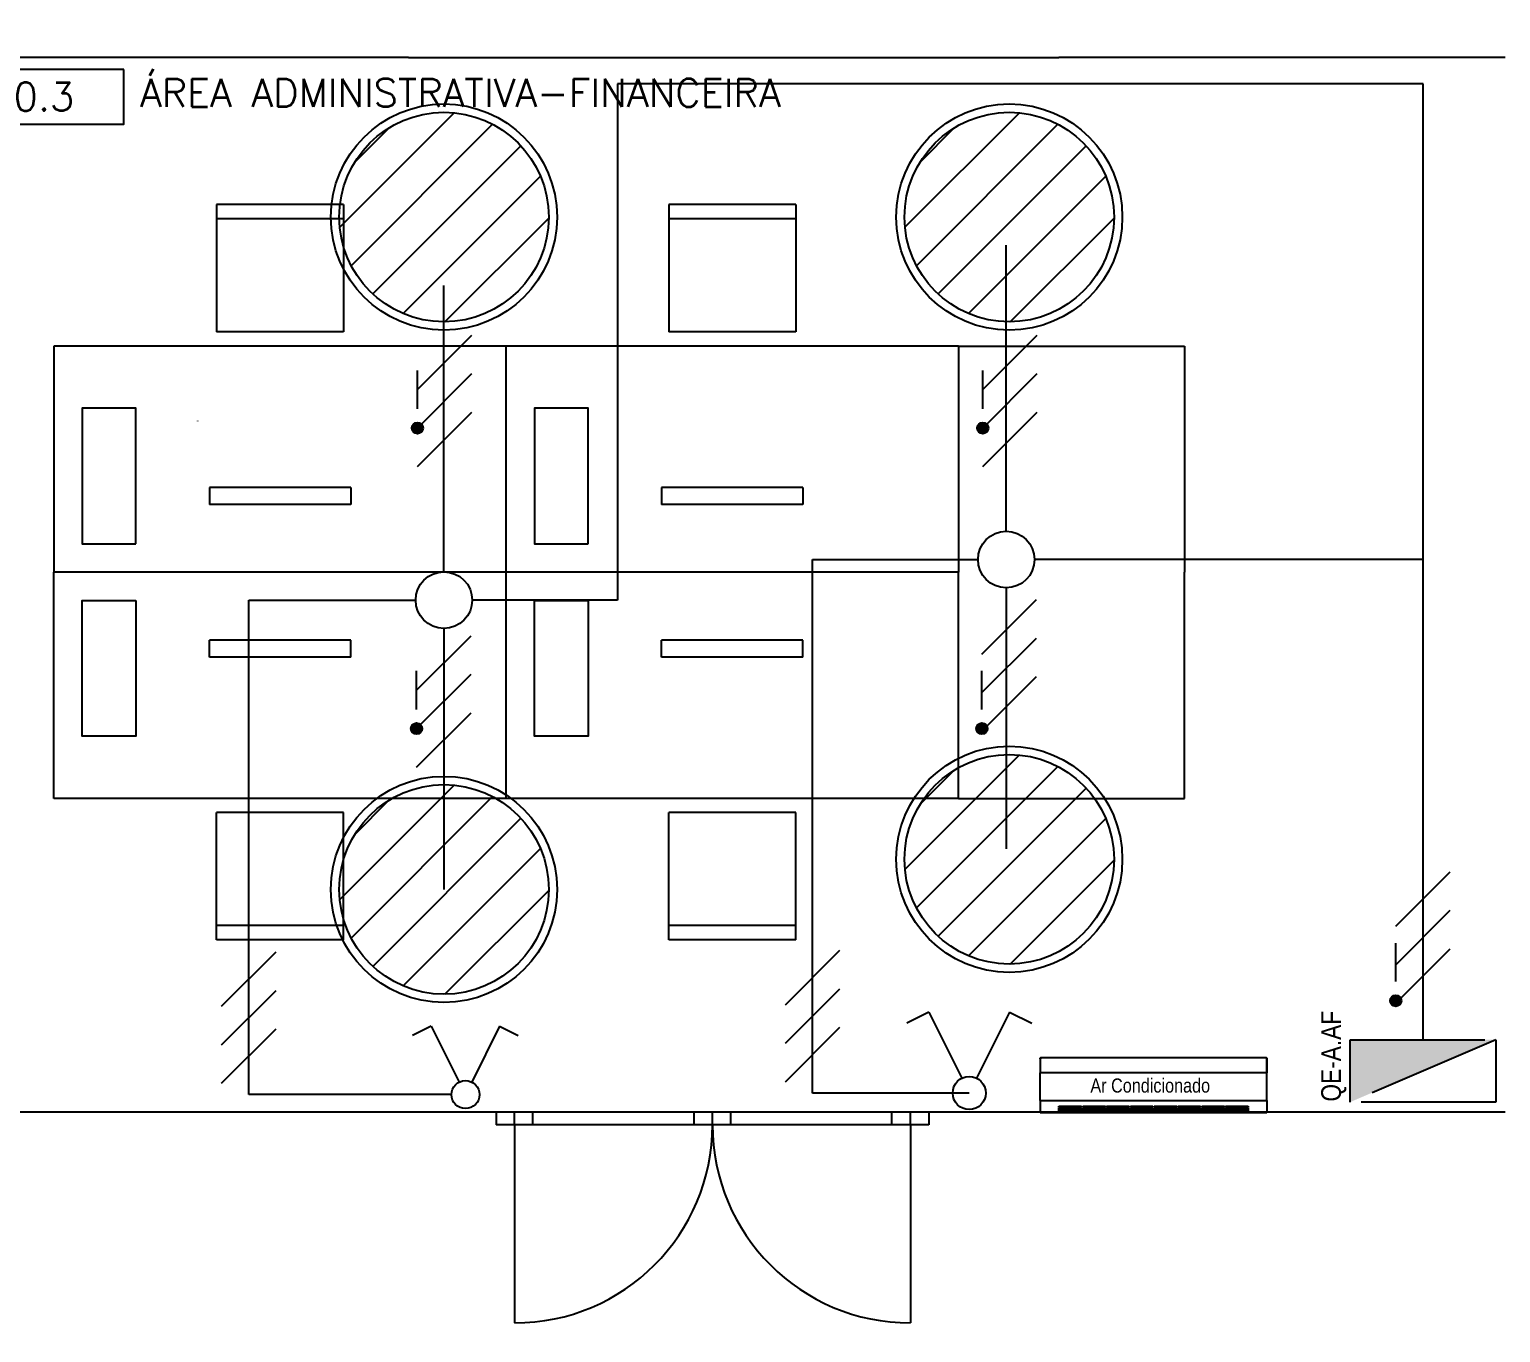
# Model space of a CAD drawing. Header units: millimetres. Extents: x -35961 to -35580, y 154458 to 154764.
# Drawn here: x -35828.9 to -35823.7, y 154634.27 to 154638.88 of the extents above; entities that cross this region are included whole.
import ezdxf

# ---------------------------------------------------------------- set-up
doc = ezdxf.new("R2010")
doc.units = ezdxf.units.MM
doc.header["$MEASUREMENT"] = 0
doc.linetypes.add('PHANTOM2', pattern=[31.75, 15.875, -3.175, 3.175, -3.175, 3.175, -3.175])
doc.layers.get('0').update_dxf_attribs({"color": 253})
for name, color, linetype in [('Edges', 7, 'Continuous'), ('Iluminação', 2, 'Continuous'), ('IluminaçãoPlanta', 50, 'Continuous'), ('NomeMáquinas', 41, 'Continuous'), ('NomesQuadros', 255, 'Continuous'), ('Projecto', 252, 'Continuous'), ('QuadrosEletricos', 80, 'Continuous')]:
    doc.layers.add(name, color=color, linetype=linetype)
doc.styles.add('ROMANS', font='romans')
doc.styles.get("Standard").update_dxf_attribs({"font": 'ARIALN.TTF'})

msp = doc.modelspace()

# ---------------------------------------------------------------- hatches: boundary and pattern name
at = {"layer": 'IluminaçãoPlanta', "linetype": 'Continuous', "ltscale": 0.03, "transparency": 33554687}
h = msp.add_hatch(dxfattribs=at)
h.set_pattern_fill('ANSI31', color=256)
h.set_pattern_definition([(45, (1e-11, 29.68775), (-0.08838834765, 0.08838834765), [])])
h.paths.add_polyline_path([(-35783.9348, 154644.1458), (-35785.4348, 154644.1458), (-35785.4348, 154644.0758), (-35783.9348, 154644.0758)])
h.paths.add_polyline_path([(-35812.3222, 154643.2036), (-35813.8222, 154643.2036), (-35813.8222, 154643.1336), (-35812.3222, 154643.1336)])
h.paths.add_polyline_path([(-35812.3222, 154645.2036), (-35813.8222, 154645.2036), (-35813.8222, 154645.1336), (-35812.3222, 154645.1336)])
h.paths.add_polyline_path([(-35812.3222, 154647.2036), (-35813.8222, 154647.2036), (-35813.8222, 154647.1336), (-35812.3222, 154647.1336)])
h.paths.add_polyline_path([(-35812.3222, 154649.2036), (-35813.8222, 154649.2036), (-35813.8222, 154649.1336), (-35812.3222, 154649.1336)])
h.paths.add_polyline_path([(-35812.3222, 154651.2036), (-35813.8222, 154651.2036), (-35813.8222, 154651.1336), (-35812.3222, 154651.1336)])
h.paths.add_polyline_path([(-35812.3222, 154655.2036), (-35813.8222, 154655.2036), (-35813.8222, 154655.1336), (-35812.3222, 154655.1336)])
h.paths.add_polyline_path([(-35812.3222, 154657.2036), (-35813.8222, 154657.2036), (-35813.8222, 154657.1336), (-35812.3222, 154657.1336)])
h.paths.add_polyline_path([(-35812.3222, 154659.2036), (-35813.8222, 154659.2036), (-35813.8222, 154659.1336), (-35812.3222, 154659.1336)])
h.paths.add_polyline_path([(-35812.3222, 154661.2036), (-35813.8222, 154661.2036), (-35813.8222, 154661.1336), (-35812.3222, 154661.1336)])
h.paths.add_polyline_path([(-35812.3222, 154663.2036), (-35813.8222, 154663.2036), (-35813.8222, 154663.1336), (-35812.3222, 154663.1336)])
h.paths.add_polyline_path([(-35824.1797, 154663.2036), (-35825.6797, 154663.2036), (-35825.6797, 154663.1336), (-35824.1797, 154663.1336)])
h.paths.add_polyline_path([(-35824.1797, 154661.2036), (-35825.6797, 154661.2036), (-35825.6797, 154661.1336), (-35824.1797, 154661.1336)])
h.paths.add_polyline_path([(-35819.3608, 154663.2151), (-35819.4308, 154663.2151), (-35819.4308, 154661.7151), (-35819.3608, 154661.7151)])
h.paths.add_polyline_path([(-35824.1797, 154659.2036), (-35825.6797, 154659.2036), (-35825.6797, 154659.1336), (-35824.1797, 154659.1336)])
h.paths.add_polyline_path([(-35824.1797, 154657.2036), (-35825.6797, 154657.2036), (-35825.6797, 154657.1336), (-35824.1797, 154657.1336)])
h.paths.add_polyline_path([(-35824.1797, 154655.2036), (-35825.6797, 154655.2036), (-35825.6797, 154655.1336), (-35824.1797, 154655.1336)])
h.paths.add_polyline_path([(-35819.3608, 154656.4847), (-35819.4308, 154656.4847), (-35819.4308, 154654.9847), (-35819.3608, 154654.9847)])
h.paths.add_polyline_path([(-35824.1797, 154651.2036), (-35825.6797, 154651.2036), (-35825.6797, 154651.1336), (-35824.1797, 154651.1336)])
h.paths.add_polyline_path([(-35824.1797, 154649.2036), (-35825.6797, 154649.2036), (-35825.6797, 154649.1336), (-35824.1797, 154649.1336)])
h.paths.add_polyline_path([(-35819.3608, 154651.2337), (-35819.4308, 154651.2337), (-35819.4308, 154649.7337), (-35819.3608, 154649.7337)])
h.paths.add_polyline_path([(-35824.1797, 154647.2036), (-35825.6797, 154647.2036), (-35825.6797, 154647.1336), (-35824.1797, 154647.1336)])
h.paths.add_polyline_path([(-35824.1797, 154645.2036), (-35825.6797, 154645.2036), (-35825.6797, 154645.1336), (-35824.1797, 154645.1336)])
h.paths.add_polyline_path([(-35824.1797, 154643.2036), (-35825.6797, 154643.2036), (-35825.6797, 154643.1336), (-35824.1797, 154643.1336)])
h.paths.add_polyline_path([(-35819.3608, 154644.7036), (-35819.4308, 154644.7036), (-35819.4308, 154643.2036), (-35819.3608, 154643.2036)])
h.paths.add_polyline_path([(-35836.4552, 154669.4276), (-35836.5252, 154669.4276), (-35836.5252, 154667.9276), (-35836.4552, 154667.9276)])
h.paths.add_polyline_path([(-35840.0802, 154669.4276), (-35840.1502, 154669.4276), (-35840.1502, 154667.9276), (-35840.0802, 154667.9276)])
h.paths.add_polyline_path([(-35843.7052, 154669.4276), (-35843.7752, 154669.4276), (-35843.7752, 154667.9276), (-35843.7052, 154667.9276)])
h.paths.add_polyline_path([(-35838.3369, 154663.1801), (-35838.4069, 154663.1801), (-35838.4069, 154661.6801), (-35838.3369, 154661.6801)])
h.paths.add_polyline_path([(-35844.1378, 154663.2036), (-35845.6378, 154663.2036), (-35845.6378, 154663.1336), (-35844.1378, 154663.1336)])
h.paths.add_polyline_path([(-35844.1378, 154661.2036), (-35845.6378, 154661.2036), (-35845.6378, 154661.1336), (-35844.1378, 154661.1336)])
h.paths.add_polyline_path([(-35844.1378, 154659.2036), (-35845.6378, 154659.2036), (-35845.6378, 154659.1336), (-35844.1378, 154659.1336)])
h.paths.add_polyline_path([(-35832.9828, 154663.1686), (-35832.9828, 154663.2036), (-35834.4828, 154663.2036), (-35834.4828, 154663.1336), (-35832.9828, 154663.1336)])
h.paths.add_polyline_path([(-35832.9828, 154661.2036), (-35834.4828, 154661.2036), (-35834.4828, 154661.1336), (-35832.9828, 154661.1336), (-35832.9828, 154661.1686)])
h.paths.add_polyline_path([(-35832.9828, 154659.1686), (-35832.9828, 154659.2036), (-35834.4828, 154659.2036), (-35834.4828, 154659.1336), (-35832.9828, 154659.1336)])
h.paths.add_polyline_path([(-35832.9828, 154657.2036), (-35834.4828, 154657.2036), (-35834.4828, 154657.1336), (-35832.9828, 154657.1336), (-35832.9828, 154657.1686)])
h.paths.add_polyline_path([(-35838.3369, 154657.8518), (-35838.4069, 154657.8518), (-35838.4069, 154656.3518), (-35838.3369, 154656.3518)])
h.paths.add_polyline_path([(-35832.9828, 154655.2036), (-35834.4828, 154655.2036), (-35834.4828, 154655.1336), (-35832.9828, 154655.1336), (-35832.9828, 154655.1686)])
h.paths.add_polyline_path([(-35844.1378, 154657.1686), (-35844.1378, 154657.2036), (-35845.6378, 154657.2036), (-35845.6378, 154657.1336), (-35844.1378, 154657.1336)])
h.paths.add_polyline_path([(-35844.1378, 154655.2036), (-35845.6378, 154655.2036), (-35845.6378, 154655.1336), (-35844.1378, 154655.1336), (-35844.1378, 154655.1686)])
h.paths.add_polyline_path([(-35838.3369, 154653.8518), (-35838.4069, 154653.8518), (-35838.4069, 154652.3518), (-35838.3369, 154652.3518)])
h.paths.add_polyline_path([(-35844.147, 154651.1686), (-35844.147, 154651.2036), (-35845.647, 154651.2036), (-35845.647, 154651.1336), (-35844.147, 154651.1336)])
h.paths.add_polyline_path([(-35844.147, 154649.2036), (-35845.647, 154649.2036), (-35845.647, 154649.1336), (-35844.147, 154649.1336), (-35844.147, 154649.1686)])
h.paths.add_polyline_path([(-35838.3369, 154649.8518), (-35838.4069, 154649.8518), (-35838.4069, 154648.3518), (-35838.3369, 154648.3518)])
h.paths.add_polyline_path([(-35844.147, 154647.2036), (-35845.647, 154647.2036), (-35845.647, 154647.1336), (-35844.147, 154647.1336), (-35844.147, 154647.1686)])
h.paths.add_polyline_path([(-35832.9828, 154651.2036), (-35834.4828, 154651.2036), (-35834.4828, 154651.1336), (-35832.9828, 154651.1336), (-35832.9828, 154651.1686)])
h.paths.add_polyline_path([(-35832.9828, 154649.1686), (-35832.9828, 154649.2036), (-35834.4828, 154649.2036), (-35834.4828, 154649.1336), (-35832.9828, 154649.1336)])
h.paths.add_polyline_path([(-35832.9828, 154647.1686), (-35832.9828, 154647.2036), (-35834.4828, 154647.2036), (-35834.4828, 154647.1336), (-35832.9828, 154647.1336)])
h.paths.add_polyline_path([(-35832.9828, 154645.1686), (-35832.9828, 154645.2036), (-35834.4828, 154645.2036), (-35834.4828, 154645.1336), (-35832.9828, 154645.1336)])
h.paths.add_polyline_path([(-35832.9828, 154643.2036), (-35834.4828, 154643.2036), (-35834.4828, 154643.1336), (-35832.9828, 154643.1336), (-35832.9828, 154643.1686)])
h.paths.add_polyline_path([(-35838.3369, 154644.6686), (-35838.4069, 154644.6686), (-35838.4069, 154643.1686), (-35838.3369, 154643.1686)])
h.paths.add_polyline_path([(-35844.147, 154643.2036), (-35845.647, 154643.2036), (-35845.647, 154643.1336), (-35844.147, 154643.1336), (-35844.147, 154643.1686)])
h.paths.add_polyline_path([(-35844.147, 154645.1686), (-35844.147, 154645.2036), (-35845.647, 154645.2036), (-35845.647, 154645.1336), (-35844.147, 154645.1336)])
h.paths.add_polyline_path([(-35841.7607, 154637.1326), (-35843.2607, 154637.1326), (-35843.2607, 154637.0626), (-35841.7607, 154637.0626)])
h.paths.add_polyline_path([(-35841.7607, 154635.0926), (-35843.2607, 154635.0926), (-35843.2607, 154635.0226), (-35841.7607, 154635.0226)])
h.paths.add_polyline_path([(-35841.7607, 154633.2526), (-35843.2607, 154633.2526), (-35843.2607, 154633.1826), (-35841.7607, 154633.1826)])
h.paths.add_polyline_path([(-35841.7607, 154631.4126), (-35843.2607, 154631.4126), (-35843.2607, 154631.3426), (-35841.7607, 154631.3426)])
h.paths.add_polyline_path([(-35820.6181, 154637.8006), (-35820.6181, 154638.2492), (-35820.7232, 154638.2492), (-35820.7232, 154637.8006)], flags=9)
h.paths.add_polyline_path([(-35825.267, 154635.0961), (-35824.8185, 154635.0961), (-35824.8185, 154635.2012), (-35825.267, 154635.2012)], flags=9)
h.paths.add_polyline_path([(-35830.5419, 154636.2708), (-35830.0934, 154636.2708), (-35830.0934, 154636.3759), (-35830.5419, 154636.3759)], flags=9)
h.paths.add_polyline_path([(-35834.9438, 154636.249), (-35834.4952, 154636.249), (-35834.4952, 154636.3542), (-35834.9438, 154636.3542)], flags=9)
h.paths.add_polyline_path([(-35831.6806, 154634.3557), (-35831.2321, 154634.3557), (-35831.2321, 154634.4608), (-35831.6806, 154634.4608)], flags=9)
h.paths.add_polyline_path([(-35833.7801, 154633.9177), (-35833.1522, 154633.9177), (-35833.1522, 154634.4077), (-35833.7801, 154634.4077)], flags=9)
h.paths.add_polyline_path([(-35835.0805, 154633.9177), (-35834.4526, 154633.9177), (-35834.4526, 154634.4077), (-35835.0805, 154634.4077)], flags=9)
h.paths.add_polyline_path([(-35837.183, 154631.8777), (-35837.183, 154632.2951), (-35837.3197, 154632.2951), (-35837.3197, 154631.8777)], flags=9)
h.paths.add_polyline_path([(-35837.1826, 154631.2026), (-35837.1826, 154631.62), (-35837.3193, 154631.62), (-35837.3193, 154631.2026)], flags=9)
h.paths.add_polyline_path([(-35837.1407, 154630.3653), (-35837.1407, 154631.0923), (-35837.4141, 154631.0923), (-35837.4141, 154630.3653)], flags=9)
h.paths.add_polyline_path([(-35837.1407, 154629.595), (-35837.1407, 154630.3221), (-35837.4141, 154630.3221), (-35837.4141, 154629.595)], flags=9)
h.paths.add_polyline_path([(-35820.397, 154637.7203), (-35819.1508, 154637.7203), (-35819.1508, 154638.1409), (-35820.397, 154638.1409)], flags=9)
h.paths.add_polyline_path([(-35845.8573, 154638.1643), (-35844.611, 154638.1643), (-35844.611, 154638.5849), (-35845.8573, 154638.5849)], flags=9)
h.paths.add_polyline_path([(-35832.4063, 154666.6461), (-35831.1601, 154666.6461), (-35831.1601, 154667.0667), (-35832.4063, 154667.0667)], flags=9)
h.paths.add_polyline_path([(-35814.0339, 154667.1535), (-35812.7876, 154667.1535), (-35812.7876, 154667.5741), (-35814.0339, 154667.5741)], flags=9)
h.paths.add_polyline_path([(-35822.2263, 154667.1202), (-35821.0946, 154667.1202), (-35821.0946, 154667.5408), (-35822.2263, 154667.5408)], flags=9)
h.paths.add_polyline_path([(-35830.946, 154659.3429), (-35829.6998, 154659.3429), (-35829.6998, 154659.7635), (-35830.946, 154659.7635)], flags=9)
h.paths.add_polyline_path([(-35831.0711, 154652.4947), (-35829.8248, 154652.4947), (-35829.8248, 154652.9153), (-35831.0711, 154652.9153)], flags=9)
h.paths.add_polyline_path([(-35792.6698, 154621.3987), (-35789.458, 154621.3987), (-35789.458, 154621.9244), (-35792.6698, 154621.9244)], flags=9)
h.paths.add_polyline_path([(-35782.8417, 154640.5782), (-35778.8103, 154640.5782), (-35778.8103, 154641.3142), (-35782.8417, 154641.3142)], flags=9)
h.paths.add_polyline_path([(-35782.8899, 154642.2796), (-35775.7619, 154642.2796), (-35775.7619, 154643.0157), (-35782.8899, 154643.0157)], flags=9)
h.paths.add_polyline_path([(-35782.9166, 154643.7362), (-35778.9971, 154643.7362), (-35778.9971, 154644.4722), (-35782.9166, 154644.4722)], flags=9)
h.paths.add_polyline_path([(-35788.0123, 154644.7288), (-35779.3244, 154644.7288), (-35779.3244, 154646.2009), (-35788.0123, 154646.2009)], flags=9)
h.paths.add_polyline_path([(-35846.7727, 154629.5576), (-35845.2298, 154629.5576), (-35845.2298, 154629.7862), (-35846.7727, 154629.7862)], flags=9)
h.paths.add_polyline_path([(-35847.1826, 154629.6141), (-35846.9231, 154629.6141), (-35846.9231, 154629.7641), (-35847.1826, 154629.7641)], flags=9)
h.paths.add_polyline_path([(-35836.9565, 154634.2798), (-35835.7113, 154634.2798), (-35835.7113, 154634.4583), (-35836.9565, 154634.4583)], flags=9)
h.paths.add_polyline_path([(-35837.3474, 154634.2884), (-35837.0879, 154634.2884), (-35837.0879, 154634.4384), (-35837.3474, 154634.4384)], flags=9)
h.paths.add_polyline_path([(-35823.3095, 154638.4996), (-35823.05, 154638.4996), (-35823.05, 154638.6496), (-35823.3095, 154638.6496)], flags=9)
h.paths.add_polyline_path([(-35828.9396, 154638.5695), (-35828.68, 154638.5695), (-35828.68, 154638.7195), (-35828.9396, 154638.7195)], flags=9)
h.paths.add_polyline_path([(-35837.2526, 154636.2631), (-35836.993, 154636.2631), (-35836.993, 154636.4131), (-35837.2526, 154636.4131)], flags=9)
h.paths.add_polyline_path([(-35832.0179, 154638.5323), (-35831.7536, 154638.5323), (-35831.7536, 154638.6823), (-35832.0179, 154638.6823)], flags=9)
h.paths.add_polyline_path([(-35820.3224, 154638.6147), (-35820.0914, 154638.6147), (-35820.0914, 154638.7647), (-35820.3224, 154638.7647)], flags=9)
h.paths.add_polyline_path([(-35821.0935, 154629.5614), (-35820.834, 154629.5614), (-35820.834, 154629.7114), (-35821.0935, 154629.7114)], flags=9)
h.paths.add_polyline_path([(-35848.9449, 154665.8637), (-35848.0738, 154665.8637), (-35848.0738, 154666.074), (-35848.9449, 154666.074)], flags=9)
h.paths.add_polyline_path([(-35779.7778, 154658.2017), (-35778.0921, 154658.2017), (-35778.0921, 154658.6303), (-35779.7778, 154658.6303)], flags=9)
h.paths.add_polyline_path([(-35779.7672, 154659.0988), (-35778.1158, 154659.0988), (-35778.1158, 154659.5273), (-35779.7672, 154659.5273)], flags=9)
h.paths.add_polyline_path([(-35780.3342, 154662.5501), (-35778.1913, 154662.5501), (-35778.1913, 154662.9787), (-35780.3342, 154662.9787)], flags=9)
h.paths.add_polyline_path([(-35779.7783, 154658.6598), (-35778.0926, 154658.6598), (-35778.0926, 154659.0883), (-35779.7783, 154659.0883)], flags=9)
h.paths.add_polyline_path([(-35788.2306, 154658.6055), (-35782.6192, 154658.6055), (-35782.6192, 154659.154), (-35788.2306, 154659.154)], flags=9)
h.paths.add_polyline_path([(-35788.2306, 154658.1255), (-35782.1392, 154658.1255), (-35782.1392, 154658.674), (-35788.2306, 154658.674)], flags=9)
h.paths.add_polyline_path([(-35789.5289, 154658.2369), (-35788.6889, 154658.2369), (-35788.6889, 154658.5969), (-35789.5289, 154658.5969)], flags=9)
h.paths.add_polyline_path([(-35789.5289, 154658.7169), (-35788.6775, 154658.7169), (-35788.6775, 154659.0769), (-35789.5289, 154659.0769)], flags=9)
h.paths.add_polyline_path([(-35822.9607, 154629.5017), (-35821.2512, 154629.5017), (-35821.2512, 154629.7302), (-35822.9607, 154629.7302)], flags=9)
h.paths.add_polyline_path([(-35819.8722, 154638.6242), (-35817.3603, 154638.6242), (-35817.3603, 154638.7742), (-35819.8722, 154638.7742)], flags=9)
h.paths.add_polyline_path([(-35814.9331, 154635.9326), (-35813.7081, 154635.9326), (-35813.7081, 154636.2005), (-35814.9331, 154636.2005)], flags=9)
h.paths.add_polyline_path([(-35814.901, 154633.9533), (-35813.676, 154633.9533), (-35813.676, 154634.2211), (-35814.901, 154634.2211)], flags=9)
h.paths.add_polyline_path([(-35814.0918, 154635.1739), (-35810.5989, 154635.1739), (-35810.5989, 154635.5167), (-35814.0918, 154635.5167)], flags=9)
h.paths.add_polyline_path([(-35814.8916, 154637.9309), (-35811.0987, 154637.9309), (-35811.0987, 154638.2738), (-35814.8916, 154638.2738)], flags=9)
h.paths.add_polyline_path([(-35814.1452, 154634.3181), (-35810.638, 154634.3181), (-35810.638, 154634.661), (-35814.1452, 154634.661)], flags=9)
h.paths.add_polyline_path([(-35814.8769, 154632.1078), (-35811.0698, 154632.1078), (-35811.0698, 154632.4507), (-35814.8769, 154632.4507)], flags=9)
h.paths.add_polyline_path([(-35812.7431, 154635.7826), (-35812.1045, 154635.7826), (-35812.1045, 154636.0526), (-35812.7431, 154636.0526)], flags=9)
h.paths.add_polyline_path([(-35814.7241, 154636.2426), (-35814.0855, 154636.2426), (-35814.0855, 154636.5126), (-35814.7241, 154636.5126)], flags=9)
h.paths.add_polyline_path([(-35814.7241, 154638.2926), (-35814.0769, 154638.2926), (-35814.0769, 154638.5626), (-35814.7241, 154638.5626)], flags=9)
h.paths.add_polyline_path([(-35812.7453, 154634.0726), (-35812.1068, 154634.0726), (-35812.1068, 154634.3426), (-35812.7453, 154634.3426)], flags=9)
h.paths.add_polyline_path([(-35814.6991, 154633.6126), (-35814.0605, 154633.6126), (-35814.0605, 154633.8826), (-35814.6991, 154633.8826)], flags=9)
h.paths.add_polyline_path([(-35814.7241, 154631.8626), (-35814.0941, 154631.8626), (-35814.0941, 154632.1326), (-35814.7241, 154632.1326)], flags=9)
h.paths.add_polyline_path([(-35836.8896, 154636.3124), (-35835.8348, 154636.3124), (-35835.8348, 154636.4624), (-35836.8896, 154636.4624)], flags=9)
h.paths.add_polyline_path([(-35831.6644, 154638.5408), (-35830.1668, 154638.5408), (-35830.1668, 154638.7194), (-35831.6644, 154638.7194)], flags=9)
h.paths.add_polyline_path([(-35828.5956, 154638.582), (-35826.0028, 154638.582), (-35826.0028, 154638.7605), (-35828.5956, 154638.7605)], flags=9)
h.paths.add_polyline_path([(-35822.956, 154638.4689), (-35822.206, 154638.4689), (-35822.206, 154638.6475), (-35822.956, 154638.6475)], flags=9)
h.paths.add_polyline_path([(-35779.8385, 154660.6329), (-35778.1528, 154660.6329), (-35778.1528, 154661.0614), (-35779.8385, 154661.0614)], flags=9)
h.paths.add_polyline_path([(-35788.2618, 154660.5632), (-35782.1932, 154660.5632), (-35782.1932, 154661.1117), (-35788.2618, 154661.1117)], flags=9)
h.paths.add_polyline_path([(-35789.56, 154660.6746), (-35788.6972, 154660.6746), (-35788.6972, 154661.0346), (-35789.56, 154661.0346)], flags=9)
h.paths.add_polyline_path([(-35832.6377, 154638.9897), (-35830.472, 154638.9897), (-35830.472, 154639.264), (-35832.6377, 154639.264)], flags=9)
h.paths.add_polyline_path([(-35830.2855, 154639.0261), (-35829.647, 154639.0261), (-35829.647, 154639.2961), (-35830.2855, 154639.2961)], flags=9)
h.paths.add_polyline_path([(-35821.2396, 154666.5855), (-35820.0562, 154666.5855), (-35820.0562, 154666.7355), (-35821.2396, 154666.7355)], flags=9)
h.paths.add_polyline_path([(-35814.8936, 154666.5676), (-35813.7626, 154666.5676), (-35813.7626, 154666.7176), (-35814.8936, 154666.7176)], flags=9)
h.paths.add_polyline_path([(-35835.1386, 154666.6282), (-35833.7195, 154666.6282), (-35833.7195, 154666.8568), (-35835.1386, 154666.8568)], flags=9)
h.paths.add_polyline_path([(-35828.2863, 154639.0273), (-35826.1549, 154639.0273), (-35826.1549, 154639.3016), (-35828.2863, 154639.3016)], flags=9)
h.paths.add_polyline_path([(-35780.1616, 154666.0054), (-35778.2473, 154666.0054), (-35778.2473, 154666.4339), (-35780.1616, 154666.4339)], flags=9)
h.paths.add_polyline_path([(-35779.7854, 154659.6206), (-35778.0997, 154659.6206), (-35778.0997, 154660.0492), (-35779.7854, 154660.0492)], flags=9)
h.paths.add_polyline_path([(-35779.7774, 154660.1353), (-35778.126, 154660.1353), (-35778.126, 154660.5639), (-35779.7774, 154660.5639)], flags=9)
h.paths.add_polyline_path([(-35780.0618, 154661.0949), (-35778.1475, 154661.0949), (-35778.1475, 154661.5234), (-35780.0618, 154661.5234)], flags=9)
h.paths.add_polyline_path([(-35780.0768, 154661.5695), (-35778.1625, 154661.5695), (-35778.1625, 154661.998), (-35780.0768, 154661.998)], flags=9)
h.paths.add_polyline_path([(-35780.0663, 154662.0652), (-35778.1634, 154662.0652), (-35778.1634, 154662.4938), (-35780.0663, 154662.4938)], flags=9)
h.paths.add_polyline_path([(-35780.3466, 154663.0281), (-35778.2038, 154663.0281), (-35778.2038, 154663.4567), (-35780.3466, 154663.4567)], flags=9)
h.paths.add_polyline_path([(-35780.1256, 154663.4992), (-35778.2114, 154663.4992), (-35778.2114, 154663.9278), (-35780.1256, 154663.9278)], flags=9)
h.paths.add_polyline_path([(-35779.8742, 154663.9792), (-35778.1999, 154663.9792), (-35778.1999, 154664.4078), (-35779.8742, 154664.4078)], flags=9)
h.paths.add_polyline_path([(-35780.137, 154664.4946), (-35778.2227, 154664.4946), (-35778.2227, 154664.9232), (-35780.137, 154664.9232)], flags=9)
h.paths.add_polyline_path([(-35780.1185, 154664.9956), (-35778.2385, 154664.9956), (-35778.2385, 154665.4242), (-35780.1185, 154665.4242)], flags=9)
h.paths.add_polyline_path([(-35779.9216, 154665.5254), (-35778.2359, 154665.5254), (-35778.2359, 154665.9539), (-35779.9216, 154665.9539)], flags=9)
h.paths.add_polyline_path([(-35780.1245, 154666.5614), (-35778.2445, 154666.5614), (-35778.2445, 154666.99), (-35780.1245, 154666.99)], flags=9)
h.paths.add_polyline_path([(-35788.2377, 154659.5663), (-35782.6492, 154659.5663), (-35782.6492, 154660.1149), (-35788.2377, 154660.1149)], flags=9)
h.paths.add_polyline_path([(-35788.2961, 154662.005), (-35784.6503, 154662.005), (-35784.6503, 154662.5535), (-35788.2961, 154662.5535)], flags=9)
h.paths.add_polyline_path([(-35788.2961, 154663.445), (-35784.3532, 154663.445), (-35784.3532, 154663.9935), (-35788.2961, 154663.9935)], flags=9)
h.paths.add_polyline_path([(-35788.2892, 154665.5711), (-35784.6949, 154665.5711), (-35784.6949, 154665.9997), (-35788.2892, 154665.9997)], flags=9)
h.paths.add_polyline_path([(-35788.2863, 154666.6071), (-35786.4863, 154666.6071), (-35786.4863, 154667.0357), (-35788.2863, 154667.0357)], flags=9)
h.paths.add_polyline_path([(-35780.1361, 154667.0876), (-35778.2332, 154667.0876), (-35778.2332, 154667.5162), (-35780.1361, 154667.5162)], flags=9)
h.paths.add_polyline_path([(-35788.252, 154659.1863), (-35786.292, 154659.1863), (-35786.292, 154659.6149), (-35788.252, 154659.6149)], flags=9)
h.paths.add_polyline_path([(-35788.2761, 154660.181), (-35786.3161, 154660.181), (-35786.3161, 154660.6096), (-35788.2761, 154660.6096)], flags=9)
h.paths.add_polyline_path([(-35788.2418, 154661.1564), (-35784.8303, 154661.1564), (-35784.8303, 154661.5164), (-35788.2418, 154661.5164)], flags=9)
h.paths.add_polyline_path([(-35788.2961, 154662.485), (-35783.9646, 154662.485), (-35783.9646, 154663.0335), (-35788.2961, 154663.0335)], flags=9)
h.paths.add_polyline_path([(-35788.2418, 154661.6364), (-35784.7046, 154661.6364), (-35784.7046, 154661.9964), (-35788.2418, 154661.9964)], flags=9)
h.paths.add_polyline_path([(-35788.2961, 154662.965), (-35784.0332, 154662.965), (-35784.0332, 154663.5135), (-35788.2961, 154663.5135)], flags=9)
h.paths.add_polyline_path([(-35788.2961, 154663.925), (-35784.1932, 154663.925), (-35784.1932, 154664.4735), (-35788.2961, 154664.4735)], flags=9)
h.paths.add_polyline_path([(-35789.536, 154659.1978), (-35788.6846, 154659.1978), (-35788.6846, 154659.5578), (-35789.536, 154659.5578)], flags=9)
h.paths.add_polyline_path([(-35789.536, 154659.6778), (-35788.6846, 154659.6778), (-35788.6846, 154660.0378), (-35789.536, 154660.0378)], flags=9)
h.paths.add_polyline_path([(-35789.56, 154660.1925), (-35788.7086, 154660.1925), (-35788.7086, 154660.5525), (-35789.56, 154660.5525)], flags=9)
h.paths.add_polyline_path([(-35789.56, 154661.1564), (-35788.7086, 154661.1564), (-35788.7086, 154661.5164), (-35789.56, 154661.5164)], flags=9)
h.paths.add_polyline_path([(-35789.56, 154661.6364), (-35788.7086, 154661.6364), (-35788.7086, 154661.9964), (-35789.56, 154661.9964)], flags=9)
h.paths.add_polyline_path([(-35788.312, 154666.0511), (-35782.0892, 154666.0511), (-35782.0892, 154666.4797), (-35788.312, 154666.4797)], flags=9)
h.paths.add_polyline_path([(-35789.56, 154662.1164), (-35788.7772, 154662.1164), (-35788.7772, 154662.4764), (-35789.56, 154662.4764)], flags=9)
h.paths.add_polyline_path([(-35789.56, 154662.5964), (-35788.7086, 154662.5964), (-35788.7086, 154662.9564), (-35789.56, 154662.9564)], flags=9)
h.paths.add_polyline_path([(-35789.56, 154663.0764), (-35788.9486, 154663.0764), (-35788.9486, 154663.4364), (-35789.56, 154663.4364)], flags=9)
h.paths.add_polyline_path([(-35788.2874, 154664.5404), (-35785.2988, 154664.5404), (-35785.2988, 154664.9689), (-35788.2874, 154664.9689)], flags=9)
h.paths.add_polyline_path([(-35788.2636, 154667.1448), (-35782.2351, 154667.1448), (-35782.2351, 154667.5048), (-35788.2636, 154667.5048)], flags=9)
h.paths.add_polyline_path([(-35789.56, 154663.5564), (-35788.9372, 154663.5564), (-35788.9372, 154663.9164), (-35789.56, 154663.9164)], flags=9)
h.paths.add_polyline_path([(-35789.56, 154664.0364), (-35788.9372, 154664.0364), (-35788.9372, 154664.3964), (-35789.56, 154664.3964)], flags=9)
h.paths.add_polyline_path([(-35788.2575, 154665.0528), (-35785.726, 154665.0528), (-35785.726, 154665.4128), (-35788.2575, 154665.4128)], flags=9)
h.paths.add_polyline_path([(-35789.5714, 154664.5518), (-35788.9485, 154664.5518), (-35788.9485, 154664.9118), (-35789.5714, 154664.9118)], flags=9)
h.paths.add_polyline_path([(-35789.5872, 154665.0528), (-35788.9643, 154665.0528), (-35788.9643, 154665.4128), (-35789.5872, 154665.4128)], flags=9)
h.paths.add_polyline_path([(-35789.596, 154665.5825), (-35788.9617, 154665.5825), (-35788.9617, 154665.9425), (-35789.596, 154665.9425)], flags=9)
h.paths.add_polyline_path([(-35789.596, 154666.0625), (-35788.9732, 154666.0625), (-35788.9732, 154666.4225), (-35789.596, 154666.4225)], flags=9)
h.paths.add_polyline_path([(-35789.5932, 154666.6186), (-35788.9703, 154666.6186), (-35788.9703, 154666.9786), (-35789.5932, 154666.9786)], flags=9)
h.paths.add_polyline_path([(-35789.5819, 154667.1448), (-35789.0276, 154667.1448), (-35789.0276, 154667.5048), (-35789.5819, 154667.5048)], flags=9)
h.paths.add_polyline_path([(-35785.8267, 154668.1228), (-35780.6439, 154668.1228), (-35780.6439, 154668.5514), (-35785.8267, 154668.5514)], flags=9)
h.paths.add_polyline_path([(-35828.9847, 154639.0538), (-35828.5261, 154639.0538), (-35828.5261, 154639.3238), (-35828.9847, 154639.3238)], flags=9)
h.paths.add_polyline_path([(-35813.5721, 154666.5776), (-35812.9335, 154666.5776), (-35812.9335, 154666.8476), (-35813.5721, 154666.8476)], flags=9)
h.paths.add_polyline_path([(-35822.0619, 154666.5776), (-35821.4233, 154666.5776), (-35821.4233, 154666.8476), (-35822.0619, 154666.8476)], flags=9)
h.paths.add_polyline_path([(-35833.57, 154666.5911), (-35832.9829, 154666.5911), (-35832.9829, 154666.8611), (-35833.57, 154666.8611)], flags=9)
h.paths.add_polyline_path([(-35847.6514, 154628.7455), (-35843.9418, 154628.7455), (-35843.9418, 154629.0455), (-35847.6514, 154629.0455)], flags=9)
h = msp.add_hatch(dxfattribs=at)
h.set_pattern_fill('ANSI31', color=256)
h.set_pattern_definition([(45, (-42.7531, 26.9577), (-0.08838834765, 0.08838834765), [])])
h.paths.add_polyline_path([(-35827.0673, 154638.2187, 1), (-35827.8085, 154638.2187, 1)])
h = msp.add_hatch(dxfattribs=at)
h.set_pattern_fill('ANSI31', color=256)
h.set_pattern_definition([(45, (-40.7531, 26.9577), (-0.08838834765, 0.08838834765), [])])
h.paths.add_polyline_path([(-35825.0673, 154638.2187, 1), (-35825.8085, 154638.2187, 1)])
h = msp.add_hatch(color=256, dxfattribs=at)
h.dxf.hatch_style = 1
h.paths.add_polyline_path([(-35827.5118, 154637.4723, 1), (-35827.5518, 154637.4723, 1)])
h = msp.add_hatch(color=256, dxfattribs=at)
h.dxf.hatch_style = 1
h.paths.add_polyline_path([(-35825.5118, 154637.4723, 1), (-35825.5518, 154637.4723, 1)])
h = msp.add_hatch(color=256, dxfattribs=at)
h.dxf.hatch_style = 1
h.paths.add_polyline_path([(-35827.5147, 154636.4094, 1), (-35827.5547, 154636.4094, 1)])
h = msp.add_hatch(color=256, dxfattribs=at)
h.dxf.hatch_style = 1
h.paths.add_polyline_path([(-35825.5147, 154636.4094, 1), (-35825.5547, 154636.4094, 1)])
h = msp.add_hatch(dxfattribs=at)
h.set_pattern_fill('ANSI31', color=256)
h.set_pattern_definition([(45, (-40.7531, 24.68631), (-0.08838834765, 0.08838834765), [])])
h.paths.add_polyline_path([(-35825.0673, 154635.9473, 1), (-35825.8085, 154635.9473, 1)])
h = msp.add_hatch(dxfattribs=at)
h.set_pattern_fill('ANSI31', color=256)
h.set_pattern_definition([(45, (-42.7531, 24.57977), (-0.08838834765, 0.08838834765), [])])
h.paths.add_polyline_path([(-35827.0673, 154635.8407, 1), (-35827.8085, 154635.8407, 1)])
h = msp.add_hatch(color=256, dxfattribs=at)
h.dxf.hatch_style = 1
h.paths.add_polyline_path([(-35824.0504, 154635.447, 1), (-35824.0904, 154635.447, 1)])
at = {"layer": 'QuadrosEletricos', "linetype": 'PHANTOM2', "ltscale": 0.03}
h = msp.add_hatch(color=256, dxfattribs=at)
h.dxf.hatch_style = 1
h.paths.add_polyline_path([(-35824.2318, 154635.309), (-35824.2318, 154635.0886), (-35823.7164, 154635.309)])

# ---------------------------------------------------------------- linework, layer by layer
at = {"layer": 'Edges'}
for p, q in [((-35825.328, 154635.2446, 0), (-35825.3275, 154635.2446, 0)), ((-35825.328, 154635.242, 0), (-35825.328, 154635.2446, 0)), ((-35825.3275, 154635.242, 0), (-35825.328, 154635.242, 0)), ((-35825.328, 154635.242, 0), (-35825.328, 154635.1925, 0)), ((-35824.5273, 154635.2446, 0), (-35825.3275, 154635.2446, 0)), ((-35825.3275, 154635.2446, 0), (-35825.3275, 154635.242, 0)), ((-35825.3275, 154635.1925, 0), (-35825.3275, 154635.242, 0)), ((-35824.5273, 154635.2446, 0), (-35824.5268, 154635.2446, 0)), ((-35824.5273, 154635.2446, 0), (-35824.5273, 154635.242, 0)), ((-35824.5268, 154635.242, 0), (-35824.5273, 154635.242, 0)), ((-35824.5273, 154635.242, 0), (-35824.5273, 154635.1925, 0)), ((-35824.5268, 154635.2446, 0), (-35824.5268, 154635.242, 0)), ((-35824.5268, 154635.242, 0), (-35824.5268, 154635.1925, 0)), ((-35825.328, 154635.0943, 0), (-35825.328, 154635.1925, 0)), ((-35825.3275, 154635.1925, 0), (-35825.328, 154635.1925, 0)), ((-35824.5273, 154635.1925, 0), (-35825.3275, 154635.1925, 0)), ((-35824.5268, 154635.1925, 0), (-35824.5273, 154635.1925, 0)), ((-35824.5268, 154635.0943, 0), (-35824.5268, 154635.1925, 0)), ((-35825.328, 154635.0943, 0), (-35825.328, 154635.0508, 0)), ((-35825.328, 154635.0943, 0), (-35824.5268, 154635.0943, 0)), ((-35824.5268, 154635.0943, 0), (-35824.5268, 154635.0508, 0)), ((-35824.5268, 154635.0508, 0), (-35825.328, 154635.0508, 0)), ((-35825.2621, 154635.069, 0), (-35825.2621, 154635.0743, 0)), ((-35825.2621, 154635.0743, 0), (-35825.1822, 154635.0743, 0)), ((-35825.1822, 154635.069, 0), (-35825.2621, 154635.069, 0)), ((-35825.2621, 154635.0617, 0), (-35825.2621, 154635.067, 0)), ((-35825.2621, 154635.067, 0), (-35825.1822, 154635.067, 0)), ((-35825.1822, 154635.0617, 0), (-35825.2621, 154635.0617, 0)), ((-35825.2621, 154635.0544, 0), (-35825.2621, 154635.0596, 0)), ((-35825.2621, 154635.0596, 0), (-35825.1822, 154635.0596, 0)), ((-35825.1822, 154635.0544, 0), (-35825.2621, 154635.0544, 0)), ((-35825.1822, 154635.0743, 0), (-35825.1822, 154635.069, 0)), ((-35825.1822, 154635.067, 0), (-35825.1822, 154635.0617, 0)), ((-35825.1822, 154635.0596, 0), (-35825.1822, 154635.0544, 0)), ((-35825.1779, 154635.069, 0), (-35825.1779, 154635.0743, 0)), ((-35825.1779, 154635.0743, 0), (-35825.098, 154635.0743, 0)), ((-35825.098, 154635.069, 0), (-35825.1779, 154635.069, 0)), ((-35825.1779, 154635.0617, 0), (-35825.1779, 154635.067, 0)), ((-35825.1779, 154635.067, 0), (-35825.098, 154635.067, 0)), ((-35825.098, 154635.0617, 0), (-35825.1779, 154635.0617, 0)), ((-35825.1779, 154635.0544, 0), (-35825.1779, 154635.0596, 0)), ((-35825.1779, 154635.0596, 0), (-35825.098, 154635.0596, 0)), ((-35825.098, 154635.0544, 0), (-35825.1779, 154635.0544, 0)), ((-35825.098, 154635.0743, 0), (-35825.098, 154635.069, 0)), ((-35825.098, 154635.067, 0), (-35825.098, 154635.0617, 0)), ((-35825.098, 154635.0596, 0), (-35825.098, 154635.0544, 0)), ((-35825.0937, 154635.069, 0), (-35825.0937, 154635.0743, 0)), ((-35825.0937, 154635.0743, 0), (-35825.0138, 154635.0743, 0)), ((-35825.0138, 154635.069, 0), (-35825.0937, 154635.069, 0)), ((-35825.0937, 154635.0617, 0), (-35825.0937, 154635.067, 0)), ((-35825.0937, 154635.067, 0), (-35825.0138, 154635.067, 0)), ((-35825.0138, 154635.0617, 0), (-35825.0937, 154635.0617, 0)), ((-35825.0937, 154635.0544, 0), (-35825.0937, 154635.0596, 0)), ((-35825.0937, 154635.0596, 0), (-35825.0138, 154635.0596, 0)), ((-35825.0138, 154635.0544, 0), (-35825.0937, 154635.0544, 0)), ((-35825.0138, 154635.0743, 0), (-35825.0138, 154635.069, 0)), ((-35825.0138, 154635.067, 0), (-35825.0138, 154635.0617, 0)), ((-35825.0138, 154635.0596, 0), (-35825.0138, 154635.0544, 0)), ((-35825.0095, 154635.069, 0), (-35825.0095, 154635.0743, 0)), ((-35825.0095, 154635.0743, 0), (-35824.9296, 154635.0743, 0)), ((-35824.9296, 154635.069, 0), (-35825.0095, 154635.069, 0)), ((-35825.0095, 154635.0617, 0), (-35825.0095, 154635.067, 0)), ((-35825.0095, 154635.067, 0), (-35824.9296, 154635.067, 0)), ((-35824.9296, 154635.0617, 0), (-35825.0095, 154635.0617, 0)), ((-35825.0095, 154635.0544, 0), (-35825.0095, 154635.0596, 0)), ((-35825.0095, 154635.0596, 0), (-35824.9296, 154635.0596, 0)), ((-35824.9296, 154635.0544, 0), (-35825.0095, 154635.0544, 0)), ((-35824.9296, 154635.0743, 0), (-35824.9296, 154635.069, 0)), ((-35824.9296, 154635.067, 0), (-35824.9296, 154635.0617, 0)), ((-35824.9296, 154635.0596, 0), (-35824.9296, 154635.0544, 0)), ((-35824.9252, 154635.069, 0), (-35824.9252, 154635.0743, 0)), ((-35824.9252, 154635.0743, 0), (-35824.8453, 154635.0743, 0)), ((-35824.8453, 154635.069, 0), (-35824.9252, 154635.069, 0)), ((-35824.9252, 154635.0617, 0), (-35824.9252, 154635.067, 0)), ((-35824.9252, 154635.067, 0), (-35824.8453, 154635.067, 0)), ((-35824.8453, 154635.0617, 0), (-35824.9252, 154635.0617, 0)), ((-35824.9252, 154635.0544, 0), (-35824.9252, 154635.0596, 0)), ((-35824.9252, 154635.0596, 0), (-35824.8453, 154635.0596, 0)), ((-35824.8453, 154635.0544, 0), (-35824.9252, 154635.0544, 0)), ((-35824.8453, 154635.0743, 0), (-35824.8453, 154635.069, 0)), ((-35824.8453, 154635.067, 0), (-35824.8453, 154635.0617, 0)), ((-35824.8453, 154635.0596, 0), (-35824.8453, 154635.0544, 0)), ((-35824.841, 154635.069, 0), (-35824.841, 154635.0743, 0)), ((-35824.841, 154635.0743, 0), (-35824.7611, 154635.0743, 0)), ((-35824.7611, 154635.069, 0), (-35824.841, 154635.069, 0)), ((-35824.841, 154635.0617, 0), (-35824.841, 154635.067, 0)), ((-35824.841, 154635.067, 0), (-35824.7611, 154635.067, 0)), ((-35824.7611, 154635.0617, 0), (-35824.841, 154635.0617, 0)), ((-35824.841, 154635.0544, 0), (-35824.841, 154635.0596, 0)), ((-35824.841, 154635.0596, 0), (-35824.7611, 154635.0596, 0)), ((-35824.7611, 154635.0544, 0), (-35824.841, 154635.0544, 0)), ((-35824.7611, 154635.0743, 0), (-35824.7611, 154635.069, 0)), ((-35824.7611, 154635.067, 0), (-35824.7611, 154635.0617, 0)), ((-35824.7611, 154635.0596, 0), (-35824.7611, 154635.0544, 0)), ((-35824.7568, 154635.069, 0), (-35824.7568, 154635.0743, 0)), ((-35824.7568, 154635.0743, 0), (-35824.6769, 154635.0743, 0)), ((-35824.6769, 154635.069, 0), (-35824.7568, 154635.069, 0)), ((-35824.7568, 154635.0617, 0), (-35824.7568, 154635.067, 0)), ((-35824.7568, 154635.067, 0), (-35824.6769, 154635.067, 0)), ((-35824.6769, 154635.0617, 0), (-35824.7568, 154635.0617, 0)), ((-35824.7568, 154635.0544, 0), (-35824.7568, 154635.0596, 0)), ((-35824.7568, 154635.0596, 0), (-35824.6769, 154635.0596, 0)), ((-35824.6769, 154635.0544, 0), (-35824.7568, 154635.0544, 0)), ((-35824.6769, 154635.0743, 0), (-35824.6769, 154635.069, 0)), ((-35824.6769, 154635.067, 0), (-35824.6769, 154635.0617, 0)), ((-35824.6769, 154635.0596, 0), (-35824.6769, 154635.0544, 0)), ((-35824.6726, 154635.069, 0), (-35824.6726, 154635.0743, 0)), ((-35824.6726, 154635.0743, 0), (-35824.5927, 154635.0743, 0)), ((-35824.5927, 154635.069, 0), (-35824.6726, 154635.069, 0)), ((-35824.6726, 154635.0617, 0), (-35824.6726, 154635.067, 0)), ((-35824.6726, 154635.067, 0), (-35824.5927, 154635.067, 0)), ((-35824.5927, 154635.0617, 0), (-35824.6726, 154635.0617, 0)), ((-35824.6726, 154635.0544, 0), (-35824.6726, 154635.0596, 0)), ((-35824.6726, 154635.0596, 0), (-35824.5927, 154635.0596, 0)), ((-35824.5927, 154635.0544, 0), (-35824.6726, 154635.0544, 0)), ((-35824.5927, 154635.0743, 0), (-35824.5927, 154635.069, 0)), ((-35824.5927, 154635.067, 0), (-35824.5927, 154635.0617, 0)), ((-35824.5927, 154635.0596, 0), (-35824.5927, 154635.0544, 0))]:
    msp.add_line(p, q, dxfattribs=at)
at = {"layer": 'Iluminação'}
for p, q in [((-35827.5318, 154637.6085), (-35827.3393, 154637.801)), ((-35825.5318, 154637.6085), (-35825.3393, 154637.801)), ((-35827.5318, 154637.5404), (-35827.5318, 154637.6766)), ((-35827.5318, 154637.4723), (-35827.3393, 154637.6649)), ((-35825.5318, 154637.5404), (-35825.5318, 154637.6766)), ((-35825.5318, 154637.4723), (-35825.3393, 154637.6649)), ((-35827.5318, 154637.3362), (-35827.3393, 154637.5287)), ((-35825.5318, 154637.3362), (-35825.3393, 154637.5287)), ((-35825.5347, 154636.673), (-35825.3421, 154636.8656)), ((-35827.5347, 154636.5455), (-35827.3421, 154636.7381)), ((-35825.5347, 154636.5369), (-35825.3421, 154636.7294)), ((-35827.5347, 154636.4774), (-35827.5347, 154636.6136)), ((-35827.5347, 154636.4094), (-35827.3421, 154636.6019)), ((-35825.5347, 154636.4774), (-35825.5347, 154636.6136)), ((-35825.5347, 154636.4007), (-35825.3421, 154636.5933)), ((-35827.5347, 154636.2732), (-35827.3421, 154636.4658)), ((-35824.0704, 154635.7106), (-35823.8779, 154635.9032)), ((-35824.0704, 154635.5745), (-35823.8779, 154635.767)), ((-35824.0704, 154635.515), (-35824.0704, 154635.6512)), ((-35828.2246, 154635.4273), (-35828.0321, 154635.6198)), ((-35826.23, 154635.4329), (-35826.0375, 154635.6255)), ((-35824.0704, 154635.4383), (-35823.8779, 154635.6309)), ((-35828.2246, 154635.2911), (-35828.0321, 154635.4837)), ((-35826.23, 154635.2968), (-35826.0375, 154635.4893)), ((-35828.2246, 154635.155), (-35828.0321, 154635.3475)), ((-35826.23, 154635.1606), (-35826.0375, 154635.3532))]:
    msp.add_line(p, q, dxfattribs=at)
at = {"layer": 'IluminaçãoPlanta', "linetype": 'Continuous', "ltscale": 0.03}
for p, q in [((-35823.9741, 154638.6895), (-35826.8237, 154638.6895)), ((-35826.8237, 154638.6895), (-35826.8237, 154636.8641)), ((-35823.9741, 154637.0073), (-35823.9741, 154638.6895)), ((-35825.4485, 154637.1073), (-35825.4485, 154638.1198)), ((-35827.4379, 154636.9641), (-35827.4379, 154637.9767)), ((-35826.1338, 154635.1207), (-35826.1338, 154637.0073)), ((-35826.1338, 154637.0073), (-35825.5485, 154637.0073)), ((-35823.9741, 154637.0073), (-35825.3485, 154637.0073)), ((-35823.9741, 154635.309), (-35823.9741, 154637.0073)), ((-35825.4485, 154636.9073), (-35825.4485, 154635.9839)), ((-35828.1284, 154635.1151), (-35828.1284, 154636.8641)), ((-35828.1284, 154636.8641), (-35827.5379, 154636.8641)), ((-35826.8237, 154636.8641), (-35827.3379, 154636.8641)), ((-35827.4379, 154636.7641), (-35827.4379, 154635.8407)), ((-35827.4114, 154635.1151), (-35828.1284, 154635.1151)), ((-35825.5795, 154635.1207), (-35826.1338, 154635.1207))]:
    msp.add_line(p, q, dxfattribs=at)
at = {"layer": 'IluminaçãoPlanta'}
for p, q in [((-35825.7223, 154635.4063), (-35825.8003, 154635.3673)), ((-35825.7223, 154635.4063), (-35825.6056, 154635.1731)), ((-35825.4367, 154635.4063), (-35825.5533, 154635.1731)), ((-35825.4367, 154635.4063), (-35825.3586, 154635.3673)), ((-35827.4827, 154635.3568), (-35827.5487, 154635.3237)), ((-35827.4827, 154635.3568), (-35827.384, 154635.1594)), ((-35827.241, 154635.3568), (-35827.3397, 154635.1594)), ((-35827.241, 154635.3568), (-35827.1749, 154635.3237))]:
    msp.add_line(p, q, dxfattribs=at)
at = {"layer": 'IluminaçãoPlanta', "linetype": 'Continuous', "ltscale": 0.03}
for centre, radius in [((-35827.4379, 154638.2187), 0.4), ((-35825.4379, 154638.2187), 0.4), ((-35827.4379, 154638.2187), 0.3706), ((-35825.4379, 154638.2187), 0.3706), ((-35827.5318, 154637.4723), 0.02), ((-35825.5318, 154637.4723), 0.02), ((-35827.5347, 154636.4094), 0.02), ((-35825.5347, 154636.4094), 0.02), ((-35825.4379, 154635.9473), 0.4), ((-35825.4379, 154635.9473), 0.3706), ((-35827.4379, 154635.8407), 0.4), ((-35827.4379, 154635.8407), 0.3706), ((-35824.0704, 154635.447), 0.02)]:
    msp.add_circle(centre, radius, dxfattribs=at)
at = {"layer": 'IluminaçãoPlanta'}
for centre, radius in [((-35825.4485, 154637.0073), 0.1), ((-35827.4379, 154636.8641), 0.1), ((-35827.3618, 154635.1151), 0.0495), ((-35825.5795, 154635.1207), 0.0586)]:
    msp.add_circle(centre, radius, dxfattribs=at)
at = {"layer": 'Projecto'}
for p, q in [((-35827.5629, 154638.7826, 0), (-35829.0929, 154638.7826, 0)), ((-35827.5629, 154638.7826, 0), (-35825.2629, 154638.7826, 0)), ((-35823.6829, 154638.7826, 0), (-35825.2629, 154638.7826, 0)), ((-35827.7929, 154638.2626, 0), (-35828.2429, 154638.2626, 0)), ((-35828.2429, 154638.2626, 0), (-35828.2429, 154637.8126, 0)), ((-35827.7929, 154638.2626, 0), (-35827.7929, 154637.8126, 0)), ((-35826.1929, 154638.2626, 0), (-35826.6429, 154638.2626, 0)), ((-35826.6429, 154638.2626, 0), (-35826.6429, 154637.8126, 0)), ((-35826.1929, 154638.2626, 0), (-35826.1929, 154637.8126, 0)), ((-35827.7929, 154638.2126, 0), (-35828.2429, 154638.2126, 0)), ((-35826.1929, 154638.2126, 0), (-35826.6429, 154638.2126, 0)), ((-35827.7929, 154637.8126, 0), (-35828.2429, 154637.8126, 0)), ((-35826.1929, 154637.8126, 0), (-35826.6429, 154637.8126, 0)), ((-35828.8179, 154637.7626, 0), (-35828.8179, 154636.9626, 0)), ((-35827.2179, 154637.7626, 0), (-35828.8179, 154637.7626, 0)), ((-35827.2179, 154636.1626, 0), (-35827.2179, 154637.7626, 0)), ((-35825.6179, 154637.7626, 0), (-35827.2179, 154637.7626, 0)), ((-35825.6179, 154637.7626, 0), (-35825.6179, 154636.9626, 0)), ((-35825.6179, 154637.7626, 0), (-35824.8179, 154637.7626, 0)), ((-35824.8179, 154637.7626, 0), (-35824.8179, 154636.9626, 0)), ((-35828.3104, 154637.4976, 0), (-35828.3104, 154637.4973, 0)), ((-35827.7679, 154637.2626, 0), (-35828.2679, 154637.2626, 0)), ((-35828.2679, 154637.2626, 0), (-35828.2679, 154637.2026, 0)), ((-35827.7679, 154637.2626, 0), (-35827.7679, 154637.2026, 0)), ((-35826.1679, 154637.2626, 0), (-35826.6679, 154637.2626, 0)), ((-35826.6679, 154637.2626, 0), (-35826.6679, 154637.2026, 0)), ((-35826.1679, 154637.2626, 0), (-35826.1679, 154637.2026, 0)), ((-35827.7679, 154637.2026, 0), (-35828.2679, 154637.2026, 0)), ((-35826.1679, 154637.2026, 0), (-35826.6679, 154637.2026, 0)), ((-35828.8179, 154636.1626, 0), (-35828.8179, 154636.9626, 0)), ((-35827.2179, 154636.9626, 0), (-35828.8179, 154636.9626, 0)), ((-35825.6179, 154636.9626, 0), (-35827.2179, 154636.9626, 0)), ((-35825.6179, 154636.1626, 0), (-35825.6179, 154636.9626, 0)), ((-35824.8179, 154636.1626, 0), (-35824.8179, 154636.9626, 0)), ((-35827.7679, 154636.7226, 0), (-35828.2679, 154636.7226, 0)), ((-35828.2679, 154636.6626, 0), (-35828.2679, 154636.7226, 0)), ((-35827.7679, 154636.6626, 0), (-35827.7679, 154636.7226, 0)), ((-35826.1679, 154636.7226, 0), (-35826.6679, 154636.7226, 0)), ((-35826.6679, 154636.6626, 0), (-35826.6679, 154636.7226, 0)), ((-35826.1679, 154636.6626, 0), (-35826.1679, 154636.7226, 0)), ((-35827.7679, 154636.6626, 0), (-35828.2679, 154636.6626, 0)), ((-35826.1679, 154636.6626, 0), (-35826.6679, 154636.6626, 0)), ((-35827.2179, 154636.1626, 0), (-35828.8179, 154636.1626, 0)), ((-35825.6179, 154636.1626, 0), (-35827.2179, 154636.1626, 0)), ((-35825.6179, 154636.1626, 0), (-35824.8179, 154636.1626, 0)), ((-35827.7929, 154636.1126, 0), (-35828.2429, 154636.1126, 0)), ((-35828.2429, 154635.6626, 0), (-35828.2429, 154636.1126, 0)), ((-35827.7929, 154635.6626, 0), (-35827.7929, 154636.1126, 0)), ((-35826.1929, 154636.1126, 0), (-35826.6429, 154636.1126, 0)), ((-35826.6429, 154635.6626, 0), (-35826.6429, 154636.1126, 0)), ((-35826.1929, 154635.6626, 0), (-35826.1929, 154636.1126, 0)), ((-35827.7929, 154635.7126, 0), (-35828.2429, 154635.7126, 0)), ((-35826.1929, 154635.7126, 0), (-35826.6429, 154635.7126, 0)), ((-35827.7929, 154635.6626, 0), (-35828.2429, 154635.6626, 0)), ((-35827.7929, 154635.6626, 0), (-35828.2429, 154635.6626, 0)), ((-35826.1929, 154635.6626, 0), (-35826.6429, 154635.6626, 0)), ((-35826.1929, 154635.6626, 0), (-35826.6429, 154635.6626, 0)), ((-35827.2529, 154635.0526, 0), (-35829.0929, 154635.0526, 0)), ((-35825.7229, 154635.0526, 0), (-35827.2529, 154635.0526, 0)), ((-35827.2529, 154635.0526, 0), (-35827.2529, 154635.0076, 0)), ((-35827.1879, 154635.0076, 0), (-35827.1879, 154635.0526, 0)), ((-35827.1229, 154635.0076, 0), (-35827.1229, 154635.0526, 0)), ((-35826.5529, 154635.0076, 0), (-35826.5529, 154635.0526, 0)), ((-35826.4879, 154635.0076, 0), (-35826.4879, 154635.0526, 0)), ((-35826.4229, 154635.0076, 0), (-35826.4229, 154635.0526, 0)), ((-35825.8529, 154635.0076, 0), (-35825.8529, 154635.0526, 0)), ((-35825.7879, 154635.0076, 0), (-35825.7879, 154635.0526, 0)), ((-35823.6829, 154635.0526, 0), (-35825.7229, 154635.0526, 0)), ((-35825.7229, 154635.0526, 0), (-35825.7229, 154635.0076, 0)), ((-35825.7229, 154635.0076, 0), (-35827.2529, 154635.0076, 0)), ((-35827.1879, 154635.0076, 0), (-35827.1879, 154634.3076, 0)), ((-35825.7879, 154635.0076, 0), (-35825.7879, 154634.3076, 0))]:
    msp.add_line(p, q, dxfattribs=at)
at = {"layer": 'Projecto', "elevation": 0}
for points in [[(-35828.5706, 154638.7407), (-35829.0555, 154638.7407), (-35829.0555, 154638.5468), (-35828.5706, 154638.5468)], [(-35828.5279, 154637.0626), (-35828.5279, 154637.5426), (-35828.7179, 154637.5426), (-35828.7179, 154637.0626)], [(-35826.9279, 154637.0626), (-35826.9279, 154637.5426), (-35827.1179, 154637.5426), (-35827.1179, 154637.0626)], [(-35828.5279, 154636.8626), (-35828.5279, 154636.3826), (-35828.7179, 154636.3826), (-35828.7179, 154636.8626)], [(-35826.9279, 154636.8626), (-35826.9279, 154636.3826), (-35827.1179, 154636.3826), (-35827.1179, 154636.8626)]]:
    msp.add_lwpolyline(points, close=True, dxfattribs=at)
at = {"layer": 'Projecto'}
for centre, start, end in [((-35827.1879, 154635.0076, 0), 270, 0), ((-35825.7879, 154635.0076, 0), 180, 270)]:
    msp.add_arc(centre, 0.7, start, end, dxfattribs=at)
at = {"layer": 'QuadrosEletricos', "linetype": 'PHANTOM2', "ltscale": 0.03}
msp.add_line((-35823.7164, 154635.309), (-35824.2318, 154635.0886), dxfattribs=at)
msp.add_lwpolyline([(-35823.7164, 154635.0886), (-35824.2318, 154635.0886), (-35824.2318, 154635.309), (-35823.7164, 154635.309)], close=True, dxfattribs=at)

# ---------------------------------------------------------------- texts
at = {"color": 0, "style": 'ROMANS'}
msp.add_text('ÁREA ADMINISTRATIVA-FINANCEIRA', height=0.1, dxfattribs=at).set_placement((-35828.514, 154638.6082, 0))
at = {"layer": 'NomeMáquinas', "color": 7, "linetype": 'Continuous', "ltscale": 0.03, "true_color": 0xffffff, "insert": (-35825.1508, 154635.1722, 0), "char_height": 0.05, "attachment_point": 1}
msp.add_mtext_dynamic_manual_height_columns('Ar Condicionado', width=24.021548, gutter_width=20.216, heights=[0], dxfattribs=at)
at = {"layer": 'NomesQuadros', "color": 3, "linetype": 'PHANTOM2', "ltscale": 0.03}
msp.add_text('QE-A.AF', height=0.07, rotation=90, dxfattribs=at).set_placement((-35824.2643, 154635.0905, 0))
at = {"layer": 'Projecto', "style": 'ROMANS'}
msp.add_text(' 0.3', height=0.1, dxfattribs=at).set_placement((-35829.0289, 154638.5945, 0))

doc.saveas('drawing.dxf')
